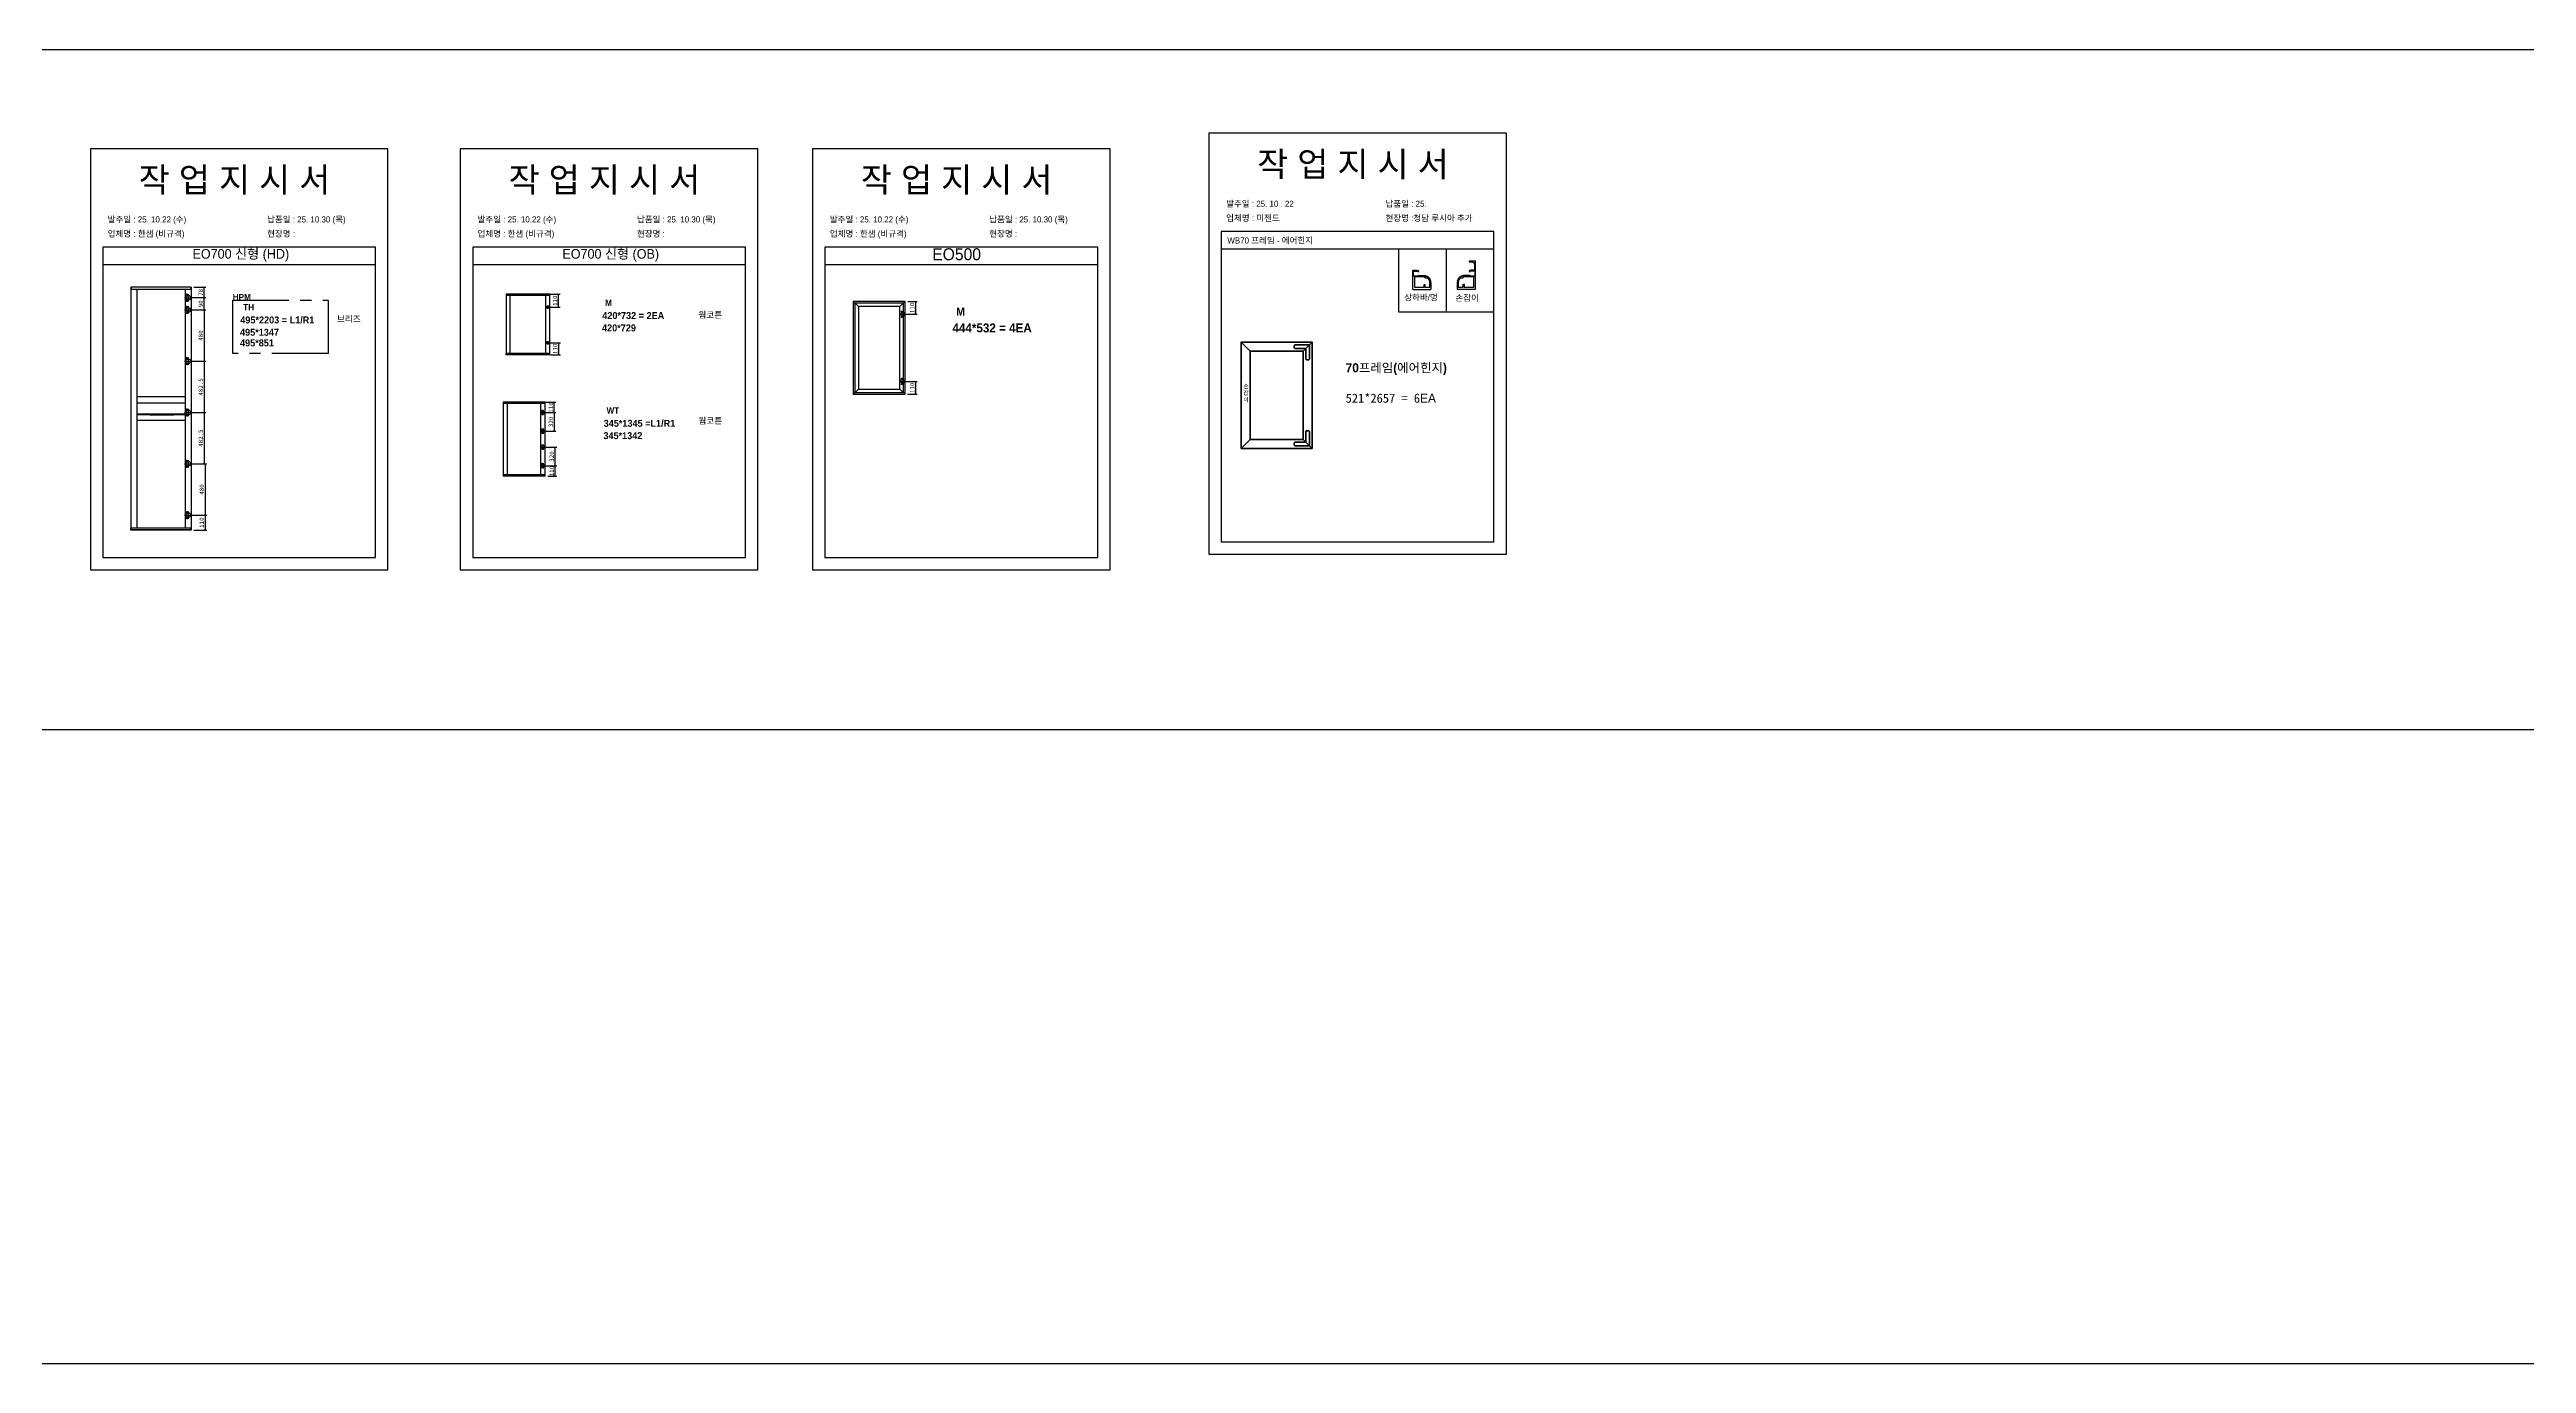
# Model space of a CAD drawing. Header units: millimetres. Extents: x -44117 to 256353, y -2095463 to 65325.
# Drawn here: x 113099 to 127083, y -408494 to -401075 of the extents above; entities that cross this region are included whole.
import ezdxf

# ---------------------------------------------------------------- set-up
doc = ezdxf.new("R2010")
doc.units = ezdxf.units.MM
doc.header["$LTSCALE"] = 10
doc.linetypes.add('CENTER', pattern=[50.8, 31.75, -6.35, 6.35, -6.35])
doc.layers.add('cen', color=1, linetype='CENTER')
doc.layers.add('Layer1', color=7, linetype='Continuous', lineweight=70)
doc.styles.add('MtX_Gulim', font='')
doc.styles.get('MtX_Gulim').set_extended_font_data('Gulim', bold=True)
doc.dimstyles.new('ISO-25', dxfattribs={"dimtxt": 2.5, "dimasz": 2.5, "dimexe": 1, "dimexo": 1, "dimtad": 1, "dimtxsty": 'Standard', "dimblk": 'ARCHTICK', "dimcen": 2.5, "dimadec": 0, "dimazin": 0, "dimtfac": 1, "dimtmove": 0, "dimatfit": 3, "dimfxl": 0, "dimarcsym": 0})

# ---------------------------------------------------------------- blocks, each defined once
blk = doc.blocks.new('_ArchTick')
at = {"color": 0, "linetype": 'ByBlock', "const_width": 0.15}
blk.add_lwpolyline([(-0.5, -0.5), (0.5, 0.5)], dxfattribs=at)
blk = doc.blocks.new('*D3638')
at = {"color": 0, "lineweight": -2}
for p, q in [((113914, -402417), (113982, -402417)), ((113972, -402476), (113972, -402417)), ((113897, -402476), (113982, -402476))]:
    blk.add_line(p, q, dxfattribs=at)
at = {"layer": 'Defpoints', "color": 0}
for p in [(113899, -402417), (113972, -402417), (113882, -402476)]:
    blk.add_point(p, dxfattribs=at)
at = {"color": 0, "lineweight": -2, "xscale": 10, "yscale": 10, "zscale": 10}
for p, rotation in [((113972, -402417), 90), ((113972, -402476), 270)]:
    blk.add_blockref('_ArchTick', p, dxfattribs=dict(at, rotation=rotation))
at = {"color": 0, "insert": (113953, -402446), "char_height": 25, "attachment_point": 5, "rotation": 90}
blk.add_mtext('78', dxfattribs=at)
blk = doc.blocks.new('*D3639')
at = {"color": 0, "lineweight": -2}
for p, q in [((113897, -402476), (113982, -402476)), ((113897, -402545), (113982, -402545)), ((113972, -402545), (113972, -402476))]:
    blk.add_line(p, q, dxfattribs=at)
at = {"layer": 'Defpoints', "color": 0}
for p in [(113882, -402476), (113882, -402545), (113972, -402476)]:
    blk.add_point(p, dxfattribs=at)
at = {"color": 0, "lineweight": -2, "xscale": 10, "yscale": 10, "zscale": 10}
for p, rotation in [((113972, -402476), 90), ((113972, -402545), 270)]:
    blk.add_blockref('_ArchTick', p, dxfattribs=dict(at, rotation=rotation))
at = {"color": 0, "insert": (113953, -402511), "char_height": 25, "attachment_point": 5, "rotation": 90}
blk.add_mtext('90', dxfattribs=at)
blk = doc.blocks.new('*D3640')
at = {"color": 0, "lineweight": -2}
for p, q in [((113897, -403704), (113987, -403704)), ((113977, -403704), (113977, -403788)), ((113914, -403788), (113987, -403788))]:
    blk.add_line(p, q, dxfattribs=at)
at = {"layer": 'Defpoints', "color": 0}
for p in [(113882, -403704), (113899, -403788), (113977, -403788)]:
    blk.add_point(p, dxfattribs=at)
at = {"color": 0, "lineweight": -2, "xscale": 10, "yscale": 10, "zscale": 10}
for p, rotation in [((113977, -403704), 90), ((113977, -403788), 270)]:
    blk.add_blockref('_ArchTick', p, dxfattribs=dict(at, rotation=rotation))
at = {"color": 0, "insert": (113958, -403746), "char_height": 25, "attachment_point": 5, "rotation": 90}
blk.add_mtext('110', dxfattribs=at)
blk = doc.blocks.new('*D3641')
at = {"color": 0, "lineweight": -2}
for p, q in [((113897, -402545), (113982, -402545)), ((113972, -402545), (113972, -402835)), ((113897, -402835), (113982, -402835))]:
    blk.add_line(p, q, dxfattribs=at)
at = {"layer": 'Defpoints', "color": 0}
for p in [(113882, -402545), (113882, -402835), (113972, -402835)]:
    blk.add_point(p, dxfattribs=at)
at = {"color": 0, "lineweight": -2, "xscale": 10, "yscale": 10, "zscale": 10}
for p, rotation in [((113972, -402545), 90), ((113972, -402835), 270)]:
    blk.add_blockref('_ArchTick', p, dxfattribs=dict(at, rotation=rotation))
at = {"color": 0, "insert": (113953, -402690), "char_height": 25, "attachment_point": 5, "rotation": 90}
blk.add_mtext('480', dxfattribs=at)
blk = doc.blocks.new('*D3642')
at = {"color": 0, "lineweight": -2}
for p, q in [((113897, -402835), (113982, -402835)), ((113972, -402835), (113972, -403125)), ((113897, -403125), (113982, -403125))]:
    blk.add_line(p, q, dxfattribs=at)
at = {"layer": 'Defpoints', "color": 0}
for p in [(113882, -402835), (113882, -403125), (113972, -403125)]:
    blk.add_point(p, dxfattribs=at)
at = {"color": 0, "lineweight": -2, "xscale": 10, "yscale": 10, "zscale": 10}
for p, rotation in [((113972, -402835), 90), ((113972, -403125), 270)]:
    blk.add_blockref('_ArchTick', p, dxfattribs=dict(at, rotation=rotation))
at = {"color": 0, "insert": (113953, -402980), "char_height": 25, "attachment_point": 5, "rotation": 90}
blk.add_mtext('482.5', dxfattribs=at)
blk = doc.blocks.new('*D3643')
at = {"color": 0, "lineweight": -2}
for p, q in [((113897, -403125), (113982, -403125)), ((113972, -403125), (113972, -403414)), ((113897, -403414), (113982, -403414))]:
    blk.add_line(p, q, dxfattribs=at)
at = {"layer": 'Defpoints', "color": 0}
for p in [(113882, -403125), (113882, -403414), (113972, -403414)]:
    blk.add_point(p, dxfattribs=at)
at = {"color": 0, "lineweight": -2, "xscale": 10, "yscale": 10, "zscale": 10}
for p, rotation in [((113972, -403125), 90), ((113972, -403414), 270)]:
    blk.add_blockref('_ArchTick', p, dxfattribs=dict(at, rotation=rotation))
at = {"color": 0, "insert": (113953, -403269), "char_height": 25, "attachment_point": 5, "rotation": 90}
blk.add_mtext('482.5', dxfattribs=at)
blk = doc.blocks.new('*D3644')
at = {"color": 0, "lineweight": -2}
for p, q in [((113897, -403414), (113987, -403414)), ((113977, -403414), (113977, -403704)), ((113897, -403704), (113987, -403704))]:
    blk.add_line(p, q, dxfattribs=at)
at = {"layer": 'Defpoints', "color": 0}
for p in [(113882, -403414), (113882, -403704), (113977, -403704)]:
    blk.add_point(p, dxfattribs=at)
at = {"color": 0, "lineweight": -2, "xscale": 10, "yscale": 10, "zscale": 10}
for p, rotation in [((113977, -403414), 90), ((113977, -403704), 270)]:
    blk.add_blockref('_ArchTick', p, dxfattribs=dict(at, rotation=rotation))
at = {"color": 0, "insert": (113958, -403559), "char_height": 25, "attachment_point": 5, "rotation": 90}
blk.add_mtext('480', dxfattribs=at)
blk = doc.blocks.new('*D3645')
at = {"color": 0, "lineweight": -2}
for p, q in [((115927, -402456), (115982, -402456)), ((115972, -402529), (115972, -402456)), ((115927, -402529), (115982, -402529))]:
    blk.add_line(p, q, dxfattribs=at)
at = {"layer": 'Defpoints', "color": 0}
for p in [(115912, -402456), (115972, -402456), (115912, -402529)]:
    blk.add_point(p, dxfattribs=at)
at = {"color": 0, "lineweight": -2, "xscale": 10, "yscale": 10, "zscale": 10}
for p, rotation in [((115972, -402456), 90), ((115972, -402529), 270)]:
    blk.add_blockref('_ArchTick', p, dxfattribs=dict(at, rotation=rotation))
at = {"color": 0, "insert": (115953, -402493), "char_height": 25, "attachment_point": 5, "rotation": 90}
blk.add_mtext('110', dxfattribs=at)
blk = doc.blocks.new('*D3646')
at = {"color": 0, "lineweight": -2}
for p, q in [((115927, -402731), (115983, -402731)), ((115973, -402731), (115973, -402798)), ((115927, -402798), (115983, -402798))]:
    blk.add_line(p, q, dxfattribs=at)
at = {"layer": 'Defpoints', "color": 0}
for p in [(115912, -402731), (115912, -402798), (115973, -402798)]:
    blk.add_point(p, dxfattribs=at)
at = {"color": 0, "lineweight": -2, "xscale": 10, "yscale": 10, "zscale": 10}
for p, rotation in [((115973, -402731), 90), ((115973, -402798), 270)]:
    blk.add_blockref('_ArchTick', p, dxfattribs=dict(at, rotation=rotation))
at = {"color": 0, "insert": (115954, -402765), "char_height": 25, "attachment_point": 5, "rotation": 90}
blk.add_mtext('110', dxfattribs=at)
blk = doc.blocks.new('*D3647')
at = {"color": 0, "lineweight": -2}
for p, q in [((115900, -403067), (115958, -403067)), ((115900, -403125), (115958, -403125)), ((115948, -403125), (115948, -403067))]:
    blk.add_line(p, q, dxfattribs=at)
at = {"layer": 'Defpoints', "color": 0}
for p in [(115885, -403067), (115885, -403125), (115948, -403067)]:
    blk.add_point(p, dxfattribs=at)
at = {"color": 0, "lineweight": -2, "xscale": 10, "yscale": 10, "zscale": 10}
for p, rotation in [((115948, -403067), 90), ((115948, -403125), 270)]:
    blk.add_blockref('_ArchTick', p, dxfattribs=dict(at, rotation=rotation))
at = {"color": 0, "insert": (115929, -403096), "char_height": 25, "attachment_point": 5, "rotation": 90}
blk.add_mtext('110', dxfattribs=at)
blk = doc.blocks.new('*D3648')
at = {"color": 0, "lineweight": -2}
for p, q in [((115900, -403425), (115963, -403425)), ((115953, -403484), (115953, -403425)), ((115912, -403484), (115963, -403484))]:
    blk.add_line(p, q, dxfattribs=at)
at = {"layer": 'Defpoints', "color": 0}
for p in [(115885, -403425), (115953, -403425), (115897, -403484)]:
    blk.add_point(p, dxfattribs=at)
at = {"color": 0, "lineweight": -2, "xscale": 10, "yscale": 10, "zscale": 10}
for p, rotation in [((115953, -403425), 90), ((115953, -403484), 270)]:
    blk.add_blockref('_ArchTick', p, dxfattribs=dict(at, rotation=rotation))
at = {"color": 0, "insert": (115934, -403455), "char_height": 25, "attachment_point": 5, "rotation": 90}
blk.add_mtext('110', dxfattribs=at)
blk = doc.blocks.new('*D3649')
at = {"color": 0, "lineweight": -2}
for p, q in [((115900, -403320), (115963, -403320)), ((115900, -403425), (115963, -403425)), ((115953, -403425), (115953, -403320))]:
    blk.add_line(p, q, dxfattribs=at)
at = {"layer": 'Defpoints', "color": 0}
for p in [(115885, -403320), (115885, -403425), (115953, -403320)]:
    blk.add_point(p, dxfattribs=at)
at = {"color": 0, "lineweight": -2, "xscale": 10, "yscale": 10, "zscale": 10}
for p, rotation in [((115953, -403320), 90), ((115953, -403425), 270)]:
    blk.add_blockref('_ArchTick', p, dxfattribs=dict(at, rotation=rotation))
at = {"color": 0, "insert": (115934, -403373), "char_height": 25, "attachment_point": 5, "rotation": 90}
blk.add_mtext('320', dxfattribs=at)
blk = doc.blocks.new('*D3650')
at = {"color": 0, "lineweight": -2}
for p, q in [((115900, -403125), (115958, -403125)), ((115948, -403125), (115948, -403230)), ((115900, -403230), (115958, -403230))]:
    blk.add_line(p, q, dxfattribs=at)
at = {"layer": 'Defpoints', "color": 0}
for p in [(115885, -403125), (115885, -403230), (115948, -403230)]:
    blk.add_point(p, dxfattribs=at)
at = {"color": 0, "lineweight": -2, "xscale": 10, "yscale": 10, "zscale": 10}
for p, rotation in [((115948, -403125), 90), ((115948, -403230), 270)]:
    blk.add_blockref('_ArchTick', p, dxfattribs=dict(at, rotation=rotation))
at = {"color": 0, "insert": (115929, -403177), "char_height": 25, "attachment_point": 5, "rotation": 90}
blk.add_mtext('320', dxfattribs=at)
blk = doc.blocks.new('*D3651')
at = {"color": 0, "lineweight": -2}
for p, q in [((117931, -402569), (117998, -402569)), ((117945, -402498), (117998, -402498)), ((117988, -402498), (117988, -402569))]:
    blk.add_line(p, q, dxfattribs=at)
at = {"layer": 'Defpoints', "color": 0}
for p in [(117916, -402569), (117930, -402498), (117988, -402569)]:
    blk.add_point(p, dxfattribs=at)
at = {"color": 0, "lineweight": -2, "xscale": 10, "yscale": 10, "zscale": 10}
for p, rotation in [((117988, -402498), 90), ((117988, -402569), 270)]:
    blk.add_blockref('_ArchTick', p, dxfattribs=dict(at, rotation=rotation))
at = {"color": 0, "insert": (117969, -402534), "char_height": 25, "attachment_point": 5, "rotation": 90}
blk.add_mtext('110', dxfattribs=at)
blk = doc.blocks.new('*D3652')
at = {"color": 0, "lineweight": -2}
for p, q in [((117931, -402949), (117998, -402949)), ((117988, -402949), (117988, -403021)), ((117942, -403021), (117998, -403021))]:
    blk.add_line(p, q, dxfattribs=at)
at = {"layer": 'Defpoints', "color": 0}
for p in [(117916, -402949), (117927, -403021), (117988, -403021)]:
    blk.add_point(p, dxfattribs=at)
at = {"color": 0, "lineweight": -2, "xscale": 10, "yscale": 10, "zscale": 10}
for p, rotation in [((117988, -402949), 90), ((117988, -403021), 270)]:
    blk.add_blockref('_ArchTick', p, dxfattribs=dict(at, rotation=rotation))
at = {"color": 0, "insert": (117969, -402985), "char_height": 25, "attachment_point": 5, "rotation": 90}
blk.add_mtext('110', dxfattribs=at)

msp = doc.modelspace()

# ---------------------------------------------------------------- linework, layer by layer
at = {"color": 1}
for p, q in [((104015.69829, -401075.14678), (196284.84516, -401075.14678)), ((104015.69829, -401075.14678), (196284.84516, -401075.14678)), ((104015.69829, -404913.47797), (196284.84516, -404913.47797)), ((104015.69829, -404913.47797), (196284.84516, -404913.47797)), ((104015.69829, -408493.58289), (196284.84516, -408493.58289)), ((104015.69829, -408493.58289), (196284.84516, -408493.58289))]:
    msp.add_line(p, q, dxfattribs=at)
for p, q in [((121254.03662, -402103.10793), (119714.03662, -402103.10793)), ((114939.78233, -402191.40945), (113399.78233, -402191.40945)), ((114939.78233, -402291.40945), (113399.78233, -402291.40945)), ((117027.97952, -402191.40945), (115487.97952, -402191.40945)), ((117027.97952, -402291.40945), (115487.97952, -402291.40945)), ((119016.73874, -402191.40945), (117476.73874, -402191.40945)), ((119016.73874, -402291.40945), (117476.73874, -402291.40945)), ((121254.03662, -402203.10793), (119714.03662, -402203.10793)), ((120984.75684, -402203.10793), (120984.75684, -402556.1265)), ((113558.25158, -402416.97785), (113558.25158, -403787.62691)), ((113558.25158, -402416.97785), (113558.25158, -402428.09078)), ((113899.18999, -402417.66739), (113558.25158, -402417.66739)), ((113558.25158, -402428.09078), (113899.18999, -402428.09078)), ((113898.80691, -402416.59478), (113558.63465, -402416.59478)), ((113560.16696, -402416.59478), (113560.16696, -402428.09078)), ((113592.72849, -402428.09078), (113592.72849, -403776.51398)), ((113864.71307, -402428.09078), (113864.71307, -403776.51398)), ((113875.05615, -402453.37015), (113875.05615, -402464.86246)), ((113882.33461, -402455.45972), (113882.33461, -402497.2498)), ((113897.27461, -402416.59478), (113897.27461, -402428.09078)), ((113899.18999, -402416.97785), (113899.18999, -402428.09078)), ((113899.18999, -402428.09078), (113899.18999, -403787.62691)), ((115922.71612, -402455.78722), (115676.70741, -402455.78722)), ((115921.73228, -402463.16607), (115921.73228, -402455.78722)), ((113861.43957, -402476.35477), (113903.22965, -402476.35477)), ((113861.43957, -402545.30861), (113903.22965, -402545.30861)), ((113869.30999, -402459.11631), (113880.8023, -402459.11631)), ((113869.30999, -402493.59323), (113880.8023, -402493.59323)), ((113869.30999, -402528.07015), (113880.8023, -402528.07015)), ((113869.30999, -402562.54707), (113880.8023, -402562.54707)), ((113875.05615, -402487.84707), (113875.05615, -402499.33938)), ((113875.05615, -402522.32399), (113875.05615, -402533.8163)), ((113875.05615, -402556.80091), (113875.05615, -402568.29322)), ((113882.33461, -402524.41356), (113882.33461, -402566.20364)), ((115676.46144, -402456.03318), (115676.46144, -402797.92006)), ((115922.96208, -402456.47591), (115676.46144, -402456.47591)), ((115922.96208, -402463.16607), (115676.46144, -402463.16607)), ((115698.35204, -402462.67415), (115698.35204, -402790.78718)), ((115900.82552, -402790.78718), (115900.82552, -402463.16607)), ((115922.96208, -402797.92006), (115922.96208, -402456.03318)), ((117929.88516, -402497.00403), (117636.11159, -402497.00403)), ((117636.11159, -402497.00403), (117636.11159, -403021.3174)), ((117636.77187, -402497.66431, 95.353), (117636.11159, -402497.66431, 95.353)), ((117636.77187, -402497.66431, 95.353), (117636.77187, -402497.00403, 95.353)), ((117665.48895, -402526.38139), (117636.77187, -402497.66431)), ((117920.13662, -402506.75257), (117645.86013, -402506.75257)), ((117645.86013, -402506.75257), (117645.86013, -403011.56886)), ((117900.50781, -402526.38139), (117665.48895, -402526.38139)), ((117665.48895, -402526.38139), (117665.48895, -402991.94004)), ((117898.41803, -402569.45939), (117934.34621, -402569.45939)), ((117900.50781, -402526.38139), (117929.22489, -402497.66431)), ((117900.50781, -402991.94004), (117900.50781, -402526.38139)), ((117905.51381, -402554.63898), (117915.39409, -402554.63898)), ((117905.51381, -402584.27981), (117915.39409, -402584.27981)), ((117910.45395, -402559.57912), (117910.45395, -402549.69884)), ((117910.45395, -402589.21995), (117910.45395, -402579.33967)), ((117916.38212, -402551.4953), (117916.38212, -402587.42348)), ((117920.13662, -403011.56886), (117920.13662, -402506.75257)), ((117929.22489, -402497.66431, 95.353), (117929.22489, -402497.00403, 95.353)), ((117929.22489, -402497.66431, 95.353), (117929.22489, -402497.00403, 95.353)), ((117929.22489, -402497.66431, 95.353), (117929.88516, -402497.66431, 95.353)), ((117929.22489, -402497.66431, 95.353), (117929.88516, -402497.66431, 95.353)), ((117929.88516, -403021.3174), (117929.88516, -402497.00403)), ((113861.43957, -402834.91473), (113903.22965, -402834.91473)), ((113869.30999, -402817.67627), (113880.8023, -402817.67627)), ((113869.30999, -402852.15319), (113880.8023, -402852.15319)), ((113875.05615, -402811.93011), (113875.05615, -402823.42242)), ((113875.05615, -402846.40703), (113875.05615, -402857.89934)), ((113882.33461, -402814.01968), (113882.33461, -402855.80976)), ((115922.96208, -402790.78718), (115676.46144, -402790.78718)), ((115922.96208, -402797.47734), (115676.46144, -402797.47734)), ((115922.71612, -402798.16603), (115676.70741, -402798.16603)), ((115677.69125, -402798.16603), (115677.69125, -402790.78718)), ((115921.73228, -402790.78718), (115921.73228, -402798.16603)), ((117665.48895, -402991.94004), (117636.77187, -403020.65712)), ((117645.86013, -403011.56886), (117920.13662, -403011.56886)), ((117665.48895, -402991.94004), (117900.50781, -402991.94004)), ((117898.41576, -402948.86204), (117934.34394, -402948.86204)), ((117900.50333, -402991.94004), (117929.227, -403020.65712)), ((117905.1822, -402934.04163), (117915.06248, -402934.04163)), ((117905.1822, -402963.68246), (117915.06248, -402963.68246)), ((117910.12234, -402929.10149), (117910.12234, -402938.98176)), ((117910.12234, -402958.74232), (117910.12234, -402968.62259)), ((117916.37985, -402930.89795), (117916.37985, -402966.82612)), ((113861.43957, -403124.52084), (113903.22965, -403124.52084)), ((113869.30999, -403107.28238), (113880.8023, -403107.28238)), ((113869.30999, -403141.7593), (113880.8023, -403141.7593)), ((113875.05615, -403101.53623), (113875.05615, -403113.02853)), ((113875.05615, -403136.01315), (113875.05615, -403147.50545)), ((113882.33461, -403103.62579), (113882.33461, -403145.41588)), ((115659.88845, -403066.39948), (115659.88845, -403483.60734)), ((115896.88202, -403066.87879), (115659.88845, -403066.87879)), ((115896.88202, -403074.12174), (115659.88845, -403074.12174)), ((115896.61573, -403066.1332), (115660.15474, -403066.1332)), ((115661.21987, -403066.1332), (115661.21987, -403074.12174)), ((115683.58781, -403073.58917), (115683.58781, -403475.88509)), ((115870.64089, -403124.71588), (115899.69007, -403124.71588)), ((115872.91638, -403475.88509), (115872.91638, -403074.12174)), ((115882.50263, -403112.73305), (115878.24207, -403112.73305)), ((115882.50263, -403136.6987), (115878.24207, -403136.6987)), ((115880.37235, -403110.60278), (115880.37235, -403114.86333)), ((115880.37235, -403134.56842), (115880.37235, -403138.82898)), ((115885.16548, -403139.24047), (115885.16548, -403110.19129)), ((115895.55059, -403074.12174), (115895.55059, -403066.1332)), ((115896.88202, -403483.60734), (115896.88202, -403066.39948)), ((117636.77187, -403020.65712, 95.353), (117636.11159, -403020.65712, 95.353)), ((117636.11159, -403021.3174), (117929.88516, -403021.3174)), ((117636.77187, -403020.65712, 95.353), (117636.77187, -403021.3174, 95.353)), ((117927.25269, -403021.31967), (117927.25042, -403021.3174)), ((117929.22489, -403020.65712, 95.353), (117929.88516, -403020.65712, 95.353)), ((117929.22489, -403020.65712, 95.353), (117929.22489, -403021.3174, 95.353)), ((117929.22489, -403020.65712, 95.353), (117929.88516, -403020.65712, 95.353)), ((117929.22489, -403020.65712, 95.353), (117929.22489, -403021.3174, 95.353)), ((115870.64089, -403229.89842), (115899.69007, -403229.89842)), ((115882.50263, -403217.91559), (115878.24207, -403217.91559)), ((115882.50263, -403241.88123), (115878.24207, -403241.88123)), ((115880.37235, -403215.78531), (115880.37235, -403220.04587)), ((115880.37235, -403239.75096), (115880.37235, -403244.01151)), ((115885.16548, -403215.37383), (115885.16548, -403244.42301)), ((113861.43957, -403414.12696), (113903.22965, -403414.12696)), ((113869.30999, -403396.8885), (113880.8023, -403396.8885)), ((113869.30999, -403431.36542), (113880.8023, -403431.36542)), ((113875.05615, -403391.14234), (113875.05615, -403402.63465)), ((113875.05615, -403425.61926), (113875.05615, -403437.11157)), ((113882.33461, -403393.23191), (113882.33461, -403435.02199)), ((115870.64089, -403320.10842), (115899.69007, -403320.10842)), ((115870.64089, -403425.29095), (115899.69007, -403425.29095)), ((115882.50263, -403308.12559), (115878.24207, -403308.12559)), ((115882.50263, -403332.09123), (115878.24207, -403332.09123)), ((115882.50263, -403413.30811), (115878.24207, -403413.30811)), ((115880.37235, -403305.99531), (115880.37235, -403310.25587)), ((115880.37235, -403329.96095), (115880.37235, -403334.22151)), ((115880.37235, -403411.17784), (115880.37235, -403415.43839)), ((115885.16548, -403305.58383), (115885.16548, -403334.63301)), ((115885.16548, -403410.76636), (115885.16548, -403439.81553)), ((115896.88202, -403475.88509), (115659.88845, -403475.88509)), ((115896.88202, -403483.12804), (115659.88845, -403483.12804)), ((115896.61573, -403483.87364), (115660.15474, -403483.87364)), ((115661.21987, -403483.87364), (115661.21987, -403475.88509)), ((115882.50263, -403437.27376), (115878.24207, -403437.27376)), ((115880.37235, -403435.14348), (115880.37235, -403439.40404)), ((115895.55059, -403475.88509), (115895.55059, -403483.87364)), ((113861.43957, -403703.73308), (113903.22965, -403703.73308)), ((113869.30999, -403686.49462), (113880.8023, -403686.49462)), ((113875.05615, -403680.74847), (113875.05615, -403692.24078)), ((113882.33461, -403682.83804), (113882.33461, -403724.62812)), ((113558.25158, -403776.51398), (113899.18999, -403776.51398)), ((113558.25158, -403787.62691), (113558.25158, -403776.51398)), ((113899.18999, -403786.93737), (113558.25158, -403786.93737)), ((113898.80691, -403788.00999), (113558.63465, -403788.00999)), ((113560.16696, -403788.00999), (113560.16696, -403776.51398)), ((113869.30999, -403720.97154), (113880.8023, -403720.97154)), ((113875.05615, -403715.22539), (113875.05615, -403726.7177)), ((113897.27461, -403788.00999), (113897.27461, -403776.51398)), ((113899.18999, -403787.62691), (113899.18999, -403776.51398))]:
    msp.add_line(p, q)
at = {"ltscale": 10}
for p, q in [((113864.71307, -403035.49397), (113592.72849, -403035.49397)), ((113592.72849, -403069.01413), (113864.71307, -403069.01413)), ((113864.71307, -403133.71469), (113592.72849, -403133.71469)), ((113592.72849, -403135.59063), (113669.72694, -403135.59063)), ((113669.72694, -403137.5478), (113669.72694, -403133.71469)), ((113795.37616, -403139.84626), (113672.02541, -403139.84626)), ((113797.67462, -403137.5478), (113797.67462, -403133.71469)), ((113797.67462, -403135.59063), (113864.71307, -403135.59063)), ((113864.71307, -403169.1108), (113592.72849, -403169.1108))]:
    msp.add_line(p, q, dxfattribs=at)
for points in [[(119644.03662, -403923.93821), (121324.03662, -403923.93821), (121324.03662, -401547.93821), (119644.03662, -401547.93821)], [(113329.78233, -404012.23972), (115009.78233, -404012.23972), (115009.78233, -401636.23972), (113329.78233, -401636.23972)], [(115417.97952, -404012.23972), (117097.97952, -404012.23972), (117097.97952, -401636.23972), (115417.97952, -401636.23972)], [(117406.73874, -404012.23972), (119086.73874, -404012.23972), (119086.73874, -401636.23972), (117406.73874, -401636.23972)], [(121254.03662, -402203.10793), (120715.47706, -402203.10793), (120715.47706, -402556.1265), (121254.03662, -402556.1265)]]:
    msp.add_lwpolyline(points, close=True)
for points in [[(119714.03662, -402103.10793), (119714.03662, -403853.93821), (121254.03662, -403853.93821), (121254.03662, -402103.10793)], [(113399.78233, -402191.40945), (113399.78233, -403942.23972), (114939.78233, -403942.23972), (114939.78233, -402191.40945)], [(115487.97952, -402191.40945), (115487.97952, -403942.23972), (117027.97952, -403942.23972), (117027.97952, -402191.40945)], [(117476.73874, -402191.40945), (117476.73874, -403942.23972), (119016.73874, -403942.23972), (119016.73874, -402191.40945)]]:
    msp.add_lwpolyline(points)
at = {"color": 7}
for points in [[(121122.64975, -402273.92969, 0.2301863539), (121124.74835, -402273.92969, -0.2466321039), (121126.60814, -402273.90783, 0.118515719), (121127.69905, -402274.1701), (121129.72688, -402274.1701, -0.4173893777), (121143.79764, -402288.08928), (121143.79764, -402321.37659), (121121.99526, -402321.37659), (121114.6311, -402325.43395, 0.855700792), (121114.99764, -402327.77659), (121119.79764, -402327.77659, 0.4142135624), (121120.99764, -402326.57659), (121120.99764, -402326.17659, -0.4142135624), (121121.79764, -402325.37659), (121143.79764, -402325.37659, -0.4142135624), (121144.99764, -402326.57659), (121144.99764, -402352.97659, -0.4142135624), (121143.79764, -402354.17659), (121121.79764, -402354.17659, -0.4142135624), (121120.99764, -402353.37659), (121120.99764, -402352.9766, 0.4142135624), (121119.79764, -402351.7766), (121082.60777, -402351.7766, 0.0308511276), (121078.07943, -402352.05627, 0.4241230691), (121077.04187, -402353.43487, -0.4043730092), (121076.08421, -402354.80082, 0.022416536), (121073.08643, -402355.52052, -0.4043730092), (121071.61302, -402354.73822, 0.424123069), (121070.06267, -402353.98093, 0.022416536), (121067.01566, -402355.24304, 0.4241230691), (121066.45489, -402356.87479, -0.4043730092), (121065.96621, -402358.46981, 0.022416536), (121063.33755, -402360.08066, -0.4043730092), (121061.69451, -402359.79196, 0.424123069), (121059.98602, -402359.55081, 0.022416536), (121057.47816, -402361.69272, 0.4241230691), (121057.44908, -402363.4179, -0.4043730092), (121057.4772, -402365.08587, 0.022416536), (121055.47497, -402367.43018, -0.4043730092), (121053.82313, -402367.66333, 0.424123069), (121052.12375, -402367.96194, 0.022416536), (121050.40052, -402370.77399, 0.4241230691), (121050.90597, -402372.42372, -0.4043730092), (121051.44814, -402374.00137, 0.022416536), (121050.26834, -402376.84965, -0.4043730092), (121048.7694, -402377.58184, 0.4241230691), (121047.24546, -402378.39097, 0.022416536), (121046.47555, -402381.5979, 0.424123069), (121047.46605, -402383.01069, -0.4043730092), (121048.46921, -402384.34358, 0.022416536), (121048.22732, -402387.41705, -0.4043730092), (121047.028, -402388.5766), (121047.00777, -402388.5766, 0.4142135624), (121045.80777, -402389.7766), (121045.80777, -402426.5701, 0.4142135624), (121047.80777, -402428.5701), (121147.79764, -402428.5701, 0.4142135624), (121149.79764, -402426.5701), (121149.79764, -402271.3701, 0.4142135624), (121147.79764, -402269.3701), (121115.79764, -402269.3701, 0.4142135624), (121113.79764, -402271.3701), (121113.79764, -402272.1701, 0.4142135624), (121115.79764, -402274.1701, 0.1244779229), (121116.74835, -402273.92969, -0.2466321039), (121118.60814, -402273.90783, 0.2404082058), (121120.78996, -402273.90783, -0.2466321039), (121122.64975, -402273.92969)], [(121078.99764, -402358.1766), (121078.99764, -402365.3766), (121062.96293, -402365.3766, 0.2205202393), (121052.20777, -402388.5766), (121052.20777, -402416.5766), (121079.79764, -402416.5766), (121079.79764, -402401.3766, -0.4142135624), (121080.59764, -402400.5766), (121084.19764, -402400.5766, -0.4142135624), (121084.99764, -402401.3766), (121084.99764, -402416.5766), (121139.79764, -402416.5766), (121139.79764, -402358.1766), (121078.99764, -402358.1766)], [(121078.99764, -402358.1766), (121078.99764, -402365.3766), (121062.96293, -402365.3766, 0.2205202393), (121052.20777, -402388.5766), (121052.20777, -402416.5766), (121079.79764, -402416.5766), (121079.79764, -402401.3766, -0.4142135624), (121080.59764, -402400.5766), (121084.19764, -402400.5766, -0.4142135624), (121084.99764, -402401.3766), (121084.99764, -402416.5766), (121139.79764, -402416.5766), (121139.79764, -402358.1766), (121078.99764, -402358.1766)]]:
    msp.add_lwpolyline(points, format="xyb", close=True, dxfattribs=at)
for points in [[(120796.39757, -402429.67323), (120896.38744, -402429.67323, 0.4142135624), (120898.38744, -402427.67323), (120898.38744, -402390.87973, 0.4142135624), (120897.18744, -402389.67973), (120897.16721, -402389.67973, -0.4043730092), (120895.96789, -402388.52018, 0.022416536), (120895.72601, -402385.44672, -0.4043730092), (120896.72917, -402384.11383, 0.424123069), (120897.71967, -402382.70104, 0.022416536), (120896.94975, -402379.49411, 0.424123069), (120895.42581, -402378.68498, -0.4043730092), (120893.92687, -402377.95279, 0.022416536), (120892.74707, -402375.1045, -0.4043730092), (120893.28925, -402373.52686, 0.424123069), (120893.7947, -402371.87713, 0.022416536), (120892.07147, -402369.06507, 0.424123069), (120890.37208, -402368.76647, -0.4043730092), (120888.72024, -402368.53331, 0.022416536), (120886.71802, -402366.18901, -0.4043730092), (120886.74614, -402364.52104, 0.4241230691), (120886.71705, -402362.79586, 0.022416536), (120884.20919, -402360.65394, 0.424123069), (120882.50071, -402360.89509, -0.4043730092), (120880.85767, -402361.1838, 0.022416536), (120878.22901, -402359.57295, -0.4043730092), (120877.74032, -402357.97793, 0.424123069), (120877.17955, -402356.34617, 0.022416536), (120874.13254, -402355.08406, 0.4241230691), (120872.5822, -402355.84136, -0.4043730092), (120871.10879, -402356.62366, 0.022416536), (120868.111, -402355.90396, -0.4043730092), (120867.15334, -402354.53801, 0.424123069), (120866.11578, -402353.15941, 0.0308511276), (120861.58744, -402352.87973), (120824.39757, -402352.87973, 0.4142135624), (120823.19757, -402354.07973), (120823.19757, -402354.47973, -0.4142135624), (120822.39757, -402355.27973), (120800.39757, -402355.27973, -0.4142135624), (120799.19757, -402354.07973), (120799.19757, -402327.67973, -0.4142135624), (120800.39757, -402326.47973), (120822.39757, -402326.47973, -0.4142135624), (120823.19757, -402327.27973), (120823.19757, -402327.67973, 0.4142135624), (120824.39757, -402328.87973), (120829.19757, -402328.87973, 0.855700792), (120829.56412, -402326.53708), (120822.19995, -402322.47973), (120798.39757, -402322.47973, 0.4142135624), (120794.39757, -402326.47973), (120794.39757, -402427.67323, 0.4142135623), (120796.39757, -402429.67323)], [(120865.19757, -402366.47973), (120865.19757, -402359.27973), (120804.39757, -402359.27973), (120804.39757, -402417.67973), (120859.19757, -402417.67973), (120859.19757, -402402.47973, -0.4142135624), (120859.99757, -402401.67973), (120863.59757, -402401.67973, -0.4142135624), (120864.39757, -402402.47973), (120864.39757, -402417.67973), (120891.98744, -402417.67973), (120891.98744, -402389.67973, 0.2205202393), (120881.23229, -402366.47973), (120865.19757, -402366.47973)]]:
    msp.add_lwpolyline(points, format="xyb", close=True)
for centre, radius in [((113882.33461, -402476.35477), 13.40769), ((113882.33461, -402545.30861), 13.40769), ((113875.05615, -402459.11631), 2.988), ((113875.05615, -402493.59323), 2.988), ((113875.05615, -402528.07015), 2.988), ((113875.05615, -402562.54706), 2.988), ((117916.38212, -402569.45939), 11.52699), ((117910.45395, -402554.63898), 2.56887), ((117910.45395, -402584.27981), 2.56887), ((113882.33461, -402834.91473), 13.40769), ((113875.05615, -402817.67627), 2.988), ((113875.05615, -402852.15319), 2.988), ((117916.37985, -402948.86204), 11.52699), ((117910.12234, -402934.04163), 2.56887), ((117910.12234, -402963.68246), 2.56887), ((113882.33461, -403124.52084), 13.40769), ((113875.05615, -403107.28238), 2.988), ((113875.05615, -403141.7593), 2.988), ((115885.16548, -403124.71588), 9.31997), ((115880.37235, -403112.73305), 0.85211), ((115880.37235, -403136.6987), 0.85211), ((115885.16548, -403229.89842), 9.31997), ((115880.37235, -403217.91559), 0.85211), ((115880.37235, -403241.88123), 0.85211), ((113882.33461, -403414.12696), 13.40769), ((113875.05615, -403396.8885), 2.988), ((113875.05615, -403431.36541), 2.988), ((115885.16548, -403320.10842), 9.31997), ((115885.16548, -403425.29095), 9.31997), ((115880.37235, -403308.12559), 0.85211), ((115880.37235, -403332.09123), 0.85211), ((115880.37235, -403413.30811), 0.85211), ((115880.37235, -403437.27376), 0.85211), ((113882.33461, -403703.73308), 13.40769), ((113875.05615, -403686.49462), 2.988), ((113875.05615, -403720.97154), 2.988)]:
    msp.add_circle(centre, radius)
for centre, radius, start, end in [((113558.63465, -402416.97785), 0.38308, 90, 180), ((113898.80691, -402416.97785), 0.38308, 0, 90), ((115922.71612, -402456.03318), 0.24596, 0, 90), ((115676.70741, -402797.92007), 0.24596, 180, 270), ((115922.71612, -402797.92007), 0.24596, 270, 0), ((115660.15474, -403066.39948), 0.26628, 90, 180), ((115896.61573, -403066.39948), 0.26628, 0, 90), ((115660.15474, -403483.60735), 0.26628, 180, 270), ((115896.61573, -403483.60735), 0.26628, 270, 0), ((113558.63465, -403787.62691), 0.38308, 180, 270), ((113898.80691, -403787.62691), 0.38308, 270, 0)]:
    msp.add_arc(centre, radius, start, end)
at = {"ltscale": 10}
for centre, start, end in [((113672.02541, -403137.5478), 180, 270), ((113795.37616, -403137.5478), 270, 0)]:
    msp.add_arc(centre, 2.29846, start, end, dxfattribs=at)
at = {"layer": 'cen'}
msp.add_lwpolyline([(114133.43089, -402490.68981), (114672.05318, -402490.68981), (114672.05318, -402791.07531), (114133.43089, -402791.07531)], close=True, dxfattribs=at)
at = {"layer": 'Layer1'}
for p, q in [((115912.3241, -402520.33849), (115912.3241, -402538.4689)), ((115912.3241, -402740.34685), (115912.3241, -402722.21645)), ((119876.73845, -402777.22574), (119826.73845, -402727.22574)), ((120176.73845, -402777.22574), (120226.73845, -402727.22574)), ((120226.73845, -402727.22574), (120176.73845, -402777.22574)), ((119876.73845, -403277.22574), (119826.73845, -403327.22574)), ((120226.73845, -403327.22574), (120176.73845, -403277.22574))]:
    msp.add_line(p, q, dxfattribs=at)
for points in [[(115921.3893, -402529.40369), (115903.2589, -402529.40369)], [(115921.3893, -402731.28165), (115903.2589, -402731.28165)], [(119826.73845, -403327.22574), (120226.73845, -403327.22574), (120226.73845, -402727.22574), (119826.73845, -402727.22574)], [(119876.73845, -403277.22574), (120176.73845, -403277.22574), (120176.73845, -402777.22574), (119876.73845, -402777.22574)]]:
    msp.add_lwpolyline(points, close=True, dxfattribs=at)
for points in [[(120206.73845, -402827.22574), (120196.73845, -402827.22574, -0.4142135624), (120191.73845, -402822.22574), (120191.73845, -402762.22574), (120131.73845, -402762.22574, -0.4142135624), (120126.73845, -402757.22574), (120126.73845, -402747.22574, -0.4142135624), (120131.73845, -402742.22574), (120211.73845, -402742.22574), (120211.73845, -402822.22574, -0.4142135624)], [(120206.73845, -403227.22574), (120196.73845, -403227.22574, 0.4142135624), (120191.73845, -403232.22574), (120191.73845, -403292.22574), (120131.73845, -403292.22574, 0.4142135624), (120126.73845, -403297.22574), (120126.73845, -403307.22574, 0.4142135624), (120131.73845, -403312.22574), (120211.73845, -403312.22574), (120211.73845, -403232.22574, 0.4142135624)]]:
    msp.add_lwpolyline(points, format="xyb", close=True, dxfattribs=at)
for centre in [(115912.3241, -402529.40369), (115912.3241, -402731.28165)]:
    msp.add_circle(centre, 6.04347, dxfattribs=at)

# ---------------------------------------------------------------- texts
at = {"linetype": 'Continuous', "style": 'MtX_Gulim'}
for s, height, p in [('495*2203 = L1/R1', 39.2712622, (114175.91961, -402621.58686)), ('TH', 35.049344, (114192.58439, -402547.26939)), ('브리즈', 35.049344, (114721.25425, -402613.78186)), ('420*732 = 2EA', 39.2712622, (116219.6713, -402596.66235)), ('M', 35.04934, (116236.33609, -402522.34488)), ('웜코튼', 35.049344, (116761.80408, -402590.47608)), ('M', 44.84962, (118218.02301, -402576.97089)), ('444*532 = 4EA', 50.2520456, (118196.69852, -402672.06855)), ('WT', 35.049344, (116244.10468, -403130.88448)), ('웜코튼', 35.049344, (116761.80408, -403188.65757)), ('345*1345 =L1/R1', 39.2712622, (116227.43989, -403205.20196))]:
    msp.add_text(s, height=height, dxfattribs=at).set_placement(p)
at = {"color": 242, "linetype": 'Continuous', "true_color": 0xcd2027, "style": 'MtX_Gulim'}
for s, p in [('495*1347', (114174.45768, -402691.18663)), ('495*851', (114174.45768, -402751.06952)), ('420*729', (116218.20938, -402666.26212)), ('345*1342', (116225.97797, -403274.80172))]:
    msp.add_text(s, height=39.271262, dxfattribs=at).set_placement(p)
at = {"attachment_point": 1}
for s, width, gutter_width, heights, insert, char_height in [('{\\fGulim|b0|i0|c129|p50;작 업 지 시 서}', 3307.3198183, 12.5, [-155.84554], (113602.58894, -401740.40224), 140), ('{\\fGulim|b0|i0|c129|p50;작 업 지 시 서}', 3307.3198183, 12.5, [-155.84554], (115690.78612, -401740.40224), 140), ('{\\fGulim|b0|i0|c129|p50;작 업 지 시 서}', 3307.3198183, 12.5, [-155.84554], (117679.54534, -401740.40224), 140), ('{\\fGulim|b0|i0|c129|p50;작 업 지 시 서}', 3307.3198183, 12.5, [-155.84554], (119916.84323, -401652.10072), 140), ('\\pt11;{\\fGulim|b0|i0|c129|p50;발주일 : 25. 10.22 (수)}', 3307.3198183, 12.5, [34.50412], (113427.37958, -402017.12266), 34.3), ('{\\fGulim|b0|i0|c129|p50;납품일 : 25. 10.30 (목)}', 3307.3198183, 12.5, [35.09023], (114327.35757, -402017.12266), 34.3), ('\\pt11;{\\fGulim|b0|i0|c129|p50;발주일 : 25. 10.22 (수)}', 3307.3198183, 12.5, [34.50412], (115515.57676, -402017.12266), 34.3), ('{\\fGulim|b0|i0|c129|p50;납품일 : 25. 10.30 (목)}', 3307.3198183, 12.5, [35.09023], (116415.55475, -402017.12266), 34.3), ('\\pt11;{\\fGulim|b0|i0|c129|p50;발주일 : 25. 10.22 (수)}', 3307.3198183, 12.5, [34.50412], (117504.33598, -402017.12266), 34.3), ('{\\fGulim|b0|i0|c129|p50;납품일 : 25. 10.30 (목)}', 3307.3198183, 12.5, [35.09023], (118404.31397, -402017.12266), 34.3), ('{\\fGulim|b0|i0|c129|p50;업체명 : 미젠드}', 3307.3198183, 12.5, [33.33016], (119741.63387, -402009.47732), 34.3), ('{\\fGulim|b0|i0|c129|p50;발주일 : 25. 10 . 22}', 3307.3198183, 12.5, [34.50412], (119741.63387, -401928.82114), 34.3), ('{\\fGulim|b0|i0|c129|p50;현장명 :청담 루시아 추가}', 3307.3198183, 12.5, [47.18059], (120641.61186, -402009.47732), 34.3), ('{\\fGulim|b0|i0|c129|p50;납품일 : 25. }', 3307.3198183, 12.5, [-37.67976], (120641.61186, -401928.82114), 34.3), ('{\\fGulim|b0|i0|c129|p50;업체명 : 한샘 (비규격)}', 3307.3198183, 12.5, [36.11279], (113427.37958, -402097.77883), 34.3), ('{\\fGulim|b0|i0|c129|p50;현장명 : }', 3307.3198183, 12.5, [-38.2735], (114327.35757, -402097.77883), 34.3), ('{\\fGulim|b0|i0|c129|p50;업체명 : 한샘 (비규격)}', 3307.3198183, 12.5, [36.11279], (115515.57676, -402097.77883), 34.3), ('{\\fGulim|b0|i0|c129|p50;현장명 : }', 3307.3198183, 12.5, [-38.2735], (116415.55475, -402097.77883), 34.3), ('{\\fGulim|b0|i0|c129|p50;업체명 : 한샘 (비규격)}', 3307.3198183, 12.5, [36.11279], (117504.33598, -402097.77883), 34.3), ('{\\fGulim|b0|i0|c129|p50;현장명 : }', 3307.3198183, 12.5, [-38.2735], (118404.31397, -402097.77883), 34.3), ('{\\fGulim|b0|i0|c129|p50;WB70 프레임 - 에어힌지}', 3307.3198183, 12.5, [-38.22783], (119748.67607, -402136.14342), 34.3), ('{\\fGulim|b0|i0|c129|p50;EO700 신형 (HD) }', 5224.9748335, 19.74777, [57.05176], (113906.331, -402201.54379), 54.1878762), ('{\\fGulim|b0|i0|c129|p50;EO700 신형 (OB) }', 5224.9748335, 19.74777, [57.05176], (115994.52818, -402201.54379), 54.1878762), ('{\\fGulim|b0|i0|c129|p50;EO500}', 1597.0710432, 6.03612, [-69.31494], (118082.51185, -402197.18765), 67.6045736), ('{\\fGulim|b0|i0|c129|p50;상하바/멍}', 3307.3198183, 12.5, [-41.60759], (120747.2044, -402457.66939), 34.3), ('{\\fGulim|b0|i0|c129|p50;손잡이}', 3307.3198183, 12.5, [-38.18216], (121036.27955, -402460.15615), 34.3), ('{\\fGulim|b1|i0|c129|p50;70프레임(에어힌지)}\\P\\P521*2657 = 6{\\fGulim|b0|i0|c129|p50;EA}', 3307.3198183, 12.5, [-230.24146], (120416.48553, -402846.28093), 51.45), ('{\\fGulim|b0|i0|c129|p50;손\\P잡\\P이}', 291.2862081, 12.5, [-105.28252], (119839.17877, -402964.0308), 23.205)]:
    msp.add_mtext_dynamic_manual_height_columns(s, width=width, gutter_width=gutter_width, heights=heights, dxfattribs=dict(at, insert=insert, char_height=char_height))
at = {"layer": 'cen', "linetype": 'Continuous', "style": 'MtX_Gulim'}
msp.add_text('HPM', height=35.049344, dxfattribs=at).set_placement((114133.43089, -402489.8553))

# ---------------------------------------------------------------- dimensions: what is measured, and where the dimension line sits
for base, p1, p2, text, picture, middle in [((113972.09351, -402416.60872), (113882.33461, -402476.35477), (113898.90932, -402416.60872), '78', '*D3638', (113953.34351, -402446.48174)), ((115971.93787, -402455.78722), (115912.3241, -402529.40369), (115912.3241, -402455.78722), '110', '*D3645', (115953.18787, -402492.59545)), ((113972.09351, -402476.35477), (113882.33461, -402545.3086), (113882.33461, -402476.35477), '90', '*D3639', (113953.34351, -402510.83168)), ((113972.09351, -402834.91473), (113882.33461, -402545.30861), (113882.33461, -402834.91473), '480', '*D3641', (113953.34351, -402690.11167)), ((117987.7934, -402569.45939), (117929.88516, -402497.66431, 95.353), (117916.38212, -402569.45939), '110', '*D3651', (117969.0434, -402533.56185)), ((115972.89135, -402798.16603), (115912.3241, -402731.28165), (115912.3241, -402798.16603), '110', '*D3646', (115954.14135, -402764.72384)), ((113972.09351, -403124.52084), (113882.33461, -402834.91472), (113882.33461, -403124.52084), '482.5', '*D3642', (113953.34351, -402979.71778)), ((117987.7934, -403021.31967), (117916.37985, -402948.86204), (117927.25269, -403021.31967), '110', '*D3652', (117969.0434, -402985.09085)), ((113972.09351, -403414.12695), (113882.33461, -403124.52084), (113882.33461, -403414.12695), '482.5', '*D3643', (113953.34351, -403269.32389)), ((115948.09062, -403229.89842), (115885.16548, -403124.71588), (115885.16548, -403229.89842), '320', '*D3650', (115929.34062, -403177.30715)), ((113977.09351, -403703.73308), (113882.33461, -403414.12696), (113882.33461, -403703.73308), '480', '*D3644', (113958.34351, -403558.93002)), ((115952.66208, -403320.10842), (115885.16548, -403425.29095), (115885.16548, -403320.10842), '320', '*D3649', (115933.91208, -403372.69968)), ((115952.66208, -403425.29095), (115896.80402, -403483.79565), (115885.16548, -403425.29095), '110', '*D3648', (115933.91208, -403454.5433)), ((113977.09351, -403788.00999), (113882.33461, -403703.73308), (113899.18999, -403788.00999), '110', '*D3640', (113958.34351, -403745.87154))]:
    dim = msp.add_linear_dim(base=base, p1=p1, p2=p2, angle=90, text=text, dimstyle='ISO-25', override={"dimscale": 10, "dimasz": 1, "dimexo": 1.5, "dimtxsty": 'Standard'})
    dim.commit()
    dim.dimension.update_dxf_attribs({"geometry": picture, "text_midpoint": middle})
dim = msp.add_linear_dim(base=(115948.09062, -403066.87879), p1=(115885.16548, -403124.71588), p2=(115885.16548, -403066.87879), angle=90, text='110', dimstyle='ISO-25', override={"dimscale": 10, "dimasz": 1, "dimexo": 1.5, "dimtxsty": 'Standard'})
dim.commit()
dim.dimension.update_dxf_attribs({"geometry": '*D3647', "text_midpoint": (115948.09062, -403095.79734), "dimtype": 160})

doc.saveas('drawing.dxf')
